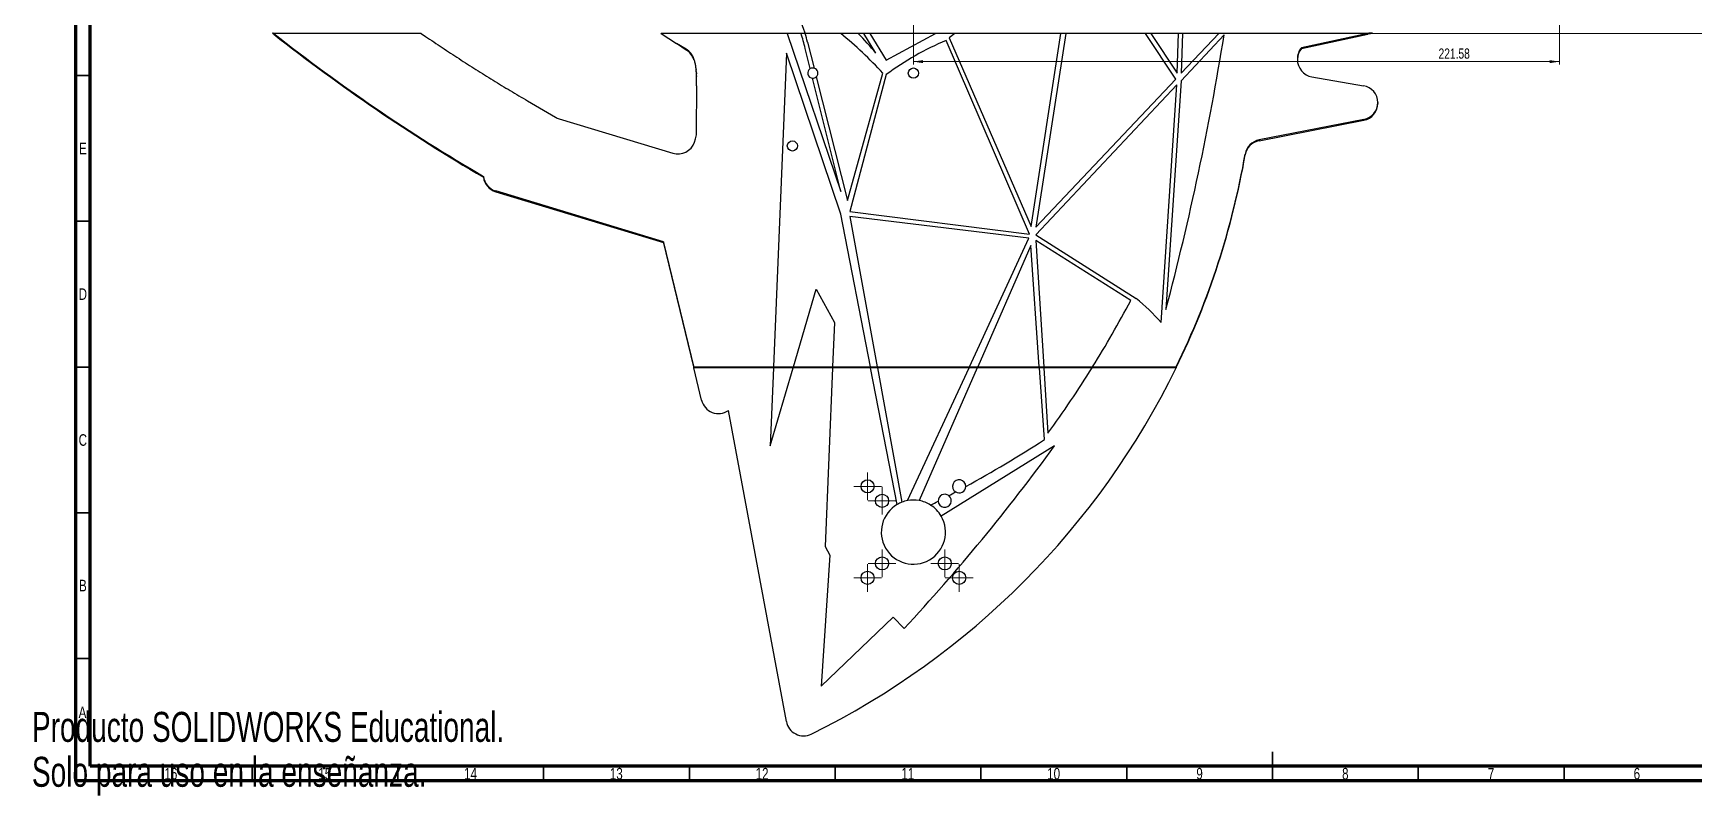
# Model space of a CAD drawing. Header units: millimetres. Extents: x 0 to 855, y 0 to 589.
# Drawn here: x 0 to 570, y 0 to 262 of the extents above; entities that cross this region are included whole.
import ezdxf

# ---------------------------------------------------------------- set-up
doc = ezdxf.new("R2010")
doc.units = ezdxf.units.MM
doc.styles.add('SLDTEXTSTYLE0', font='TXT', dxfattribs={"width": 0.75})
doc.styles.add('SLDTEXTSTYLE2', font='TXT', dxfattribs={"width": 0.7})
doc.dimstyles.new('SLDDIMSTYLE1', dxfattribs={"dimtxt": 3.5, "dimasz": 3.302, "dimexe": 0, "dimexo": 0.0625, "dimgap": 0.875, "dimtad": 1, "dimrnd": 1e-09, "dimzin": 12, "dimdsep": 46, "dimtxsty": 'SLDTEXTSTYLE0', "dimsah": 1, "dimcen": 0.09, "dimadec": 0, "dimazin": 3, "dimtfac": 1, "dimtofl": 0, "dimtmove": 0, "dimatfit": 3, "dimfxl": 1, "dimfrac": 2, "dimtolj": 1, "dimtzin": 12, "dimarcsym": 0})

# ---------------------------------------------------------------- blocks, each defined once
blk = doc.blocks.new('_D_1')
at = {"color": 7, "linetype": 'Continuous', "lineweight": 0}
for p, q in [((302.31, 294.85), (302.31, 250.79)), ((523.89, 294.85), (523.89, 250.79)), ((302.31, 251.79), (523.89, 251.79))]:
    blk.add_line(p, q, dxfattribs=at)
at = {"color": 7, "linetype": 'Continuous', "lineweight": 18}
for points in [[(302.31, 251.79), (305.62, 251.28), (305.62, 252.3)], [(523.89, 251.79), (520.59, 252.3), (520.59, 251.28)]]:
    blk.add_solid(points, dxfattribs=at)
at = {"color": 7, "linetype": 'Continuous', "lineweight": 18, "insert": (482.43, 256.3), "char_height": 3.5, "attachment_point": 1, "style": 'SLDTEXTSTYLE0'}
blk.add_mtext('221.58', dxfattribs=at)
blk = doc.blocks.new('_D_7')
at = {"color": 7, "linetype": 'Continuous', "lineweight": 0}
for p, q in [((358.46, 330.22), (599.56, 330.22)), ((598.56, 330.22), (598.56, 261.48)), ((355.56, 261.48), (599.56, 261.48))]:
    blk.add_line(p, q, dxfattribs=at)
at = {"color": 7, "linetype": 'Continuous', "lineweight": 18}
for points in [[(598.56, 330.22), (598.06, 326.92), (599.07, 326.92)], [(598.56, 261.48), (599.07, 264.78), (598.06, 264.78)]]:
    blk.add_solid(points, dxfattribs=at)
at = {"color": 7, "linetype": 'Continuous', "lineweight": 18, "insert": (594.05, 290.11), "char_height": 3.5, "attachment_point": 1, "rotation": 90, "style": 'SLDTEXTSTYLE0'}
blk.add_mtext('68.74', dxfattribs=at)
blk = doc.blocks.new('SW_CENTERMARKSYMBOL_6')
at = {"color": 0, "linetype": 'Continuous', "lineweight": 18}
for p, q in [((-2.5, 0), (-4.75, 0)), ((0, 0), (-2.5, 0)), ((0, 2.5), (0, 4.75)), ((0, 0), (0, 2.5)), ((0, 0), (0, -2.5)), ((0, 0), (2.5, 0)), ((2.5, 0), (4.75, 0)), ((0, -2.5), (0, -4.75))]:
    blk.add_line(p, q, dxfattribs=at)
blk = doc.blocks.new('SW_CENTERMARKSYMBOL_7')
at = {"color": 0, "linetype": 'Continuous', "lineweight": 18}
for p, q in [((-2.5, 0), (-4.75, 0)), ((0, 0), (-2.5, 0)), ((0, 2.5), (0, 4.75)), ((0, 0), (0, 2.5)), ((0, 0), (0, -2.5)), ((0, 0), (2.5, 0)), ((2.5, 0), (4.75, 0)), ((0, -2.5), (0, -4.75))]:
    blk.add_line(p, q, dxfattribs=at)
blk = doc.blocks.new('SW_CENTERMARKSYMBOL_8')
at = {"color": 0, "linetype": 'Continuous', "lineweight": 18}
for p, q in [((-2.5, 0), (-4.75, 0)), ((0, 0), (-2.5, 0)), ((0, 2.5), (0, 4.75)), ((0, 0), (0, 2.5)), ((0, 0), (0, -2.5)), ((0, 0), (2.5, 0)), ((2.5, 0), (4.75, 0)), ((0, -2.5), (0, -4.75))]:
    blk.add_line(p, q, dxfattribs=at)
blk = doc.blocks.new('SW_CENTERMARKSYMBOL_9')
at = {"color": 0, "linetype": 'Continuous', "lineweight": 18}
for p, q in [((-2.5, 0), (-4.75, 0)), ((0, 0), (-2.5, 0)), ((0, 2.5), (0, 4.75)), ((0, 0), (0, 2.5)), ((0, 0), (0, -2.5)), ((0, 0), (2.5, 0)), ((2.5, 0), (4.75, 0)), ((0, -2.5), (0, -4.75))]:
    blk.add_line(p, q, dxfattribs=at)
blk = doc.blocks.new('SW_CENTERMARKSYMBOL_10')
at = {"color": 0, "linetype": 'Continuous', "lineweight": 18}
for p, q in [((-2.5, 0), (-4.75, 0)), ((0, 0), (-2.5, 0)), ((0, 2.5), (0, 4.75)), ((0, 0), (0, 2.5)), ((0, 0), (0, -2.5)), ((0, 0), (2.5, 0)), ((2.5, 0), (4.75, 0)), ((0, -2.5), (0, -4.75))]:
    blk.add_line(p, q, dxfattribs=at)
blk = doc.blocks.new('SW_CENTERMARKSYMBOL_11')
at = {"color": 0, "linetype": 'Continuous', "lineweight": 18}
for p, q in [((-2.5, 0), (-4.75, 0)), ((0, 0), (-2.5, 0)), ((0, 2.5), (0, 4.75)), ((0, 0), (0, 2.5)), ((0, 0), (0, -2.5)), ((0, 0), (2.5, 0)), ((2.5, 0), (4.75, 0)), ((0, -2.5), (0, -4.75))]:
    blk.add_line(p, q, dxfattribs=at)

msp = doc.modelspace()

# ---------------------------------------------------------------- linework, layer by layer
at = {"color": 7, "linetype": 'Continuous', "lineweight": 70}
for p, q in [((15, 5), (15, 589)), ((20, 10), (20, 584)), ((831, 10), (20, 10)), ((836, 5), (15, 5))]:
    msp.add_line(p, q, dxfattribs=at)
at = {"color": 7, "linetype": 'Continuous', "lineweight": 25}
for p, q in [((133.48544, 261.48265), (82.92819, 261.48265)), ((82.92819, 261.48265), (82.92819, 261.20228)), ((133.48544, 261.48265), (134.97831, 260.461)), ((215.72322, 261.54339), (215.81418, 261.48265)), ((215.81418, 261.48265), (221.0156, 258.00909)), ((259.02906, 261.48265), (215.81418, 261.48265)), ((224.37058, 256.04897), (221.0156, 258.00909)), ((224.37058, 255.76861), (221.0156, 258.00909)), ((259.02906, 261.48265), (277.3862, 207.24937)), ((263.77896, 261.48265), (259.02906, 261.48265)), ((265.17487, 261.48265), (263.77896, 261.48265)), ((277.38634, 261.48265), (265.17487, 261.48265)), ((266.95954, 249.37962), (265.2402, 256.32684)), ((266.00176, 258.50871), (268.27021, 249.5421)), ((283.34572, 261.48265), (277.38634, 261.48265)), ((285.27614, 261.48265), (283.34572, 261.48265)), ((289.41806, 254.69302), (285.27614, 261.48265)), ((287.34646, 261.48265), (285.27614, 261.48265)), ((287.34646, 261.48265), (292.99212, 252.28695)), ((309.88863, 261.48265), (287.34646, 261.48265)), ((292.99212, 252.28695), (309.88863, 261.48265)), ((316.48194, 261.48265), (309.88863, 261.48265)), ((342.12741, 192.57661), (313.57742, 259.03813)), ((316.48194, 261.48265), (314.58222, 259.96755)), ((314.58222, 259.96755), (342.72103, 195.23977)), ((352.84197, 261.48265), (316.48194, 261.48265)), ((342.72103, 195.23977), (352.84197, 261.48265)), ((354.56346, 261.48265), (344.29743, 194.99636)), ((354.56346, 261.48265), (352.84197, 261.48265)), ((381.92767, 261.48265), (354.56346, 261.48265)), ((392.35129, 245.81077), (381.92767, 261.48265)), ((383.76991, 261.48265), (381.92767, 261.48265)), ((383.76991, 261.48265), (392.78296, 247.82882)), ((393.25701, 261.48265), (383.76991, 261.48265)), ((392.78296, 247.82882), (393.25701, 261.48265)), ((394.66355, 261.48265), (393.25701, 261.48265)), ((394.66355, 261.48265), (394.18951, 247.82882)), ((394.18951, 247.82882), (407.10143, 261.48265)), ((408.87569, 260.94901), (394.18951, 245.23677)), ((407.10143, 261.48265), (394.66355, 261.48265)), ((458.17515, 261.48265), (407.10143, 261.48265)), ((458.17515, 261.48265), (435.40013, 256.56635)), ((435.40013, 256.28599), (458.17515, 261.20228)), ((435.40013, 256.56635), (435.40013, 256.28599)), ((458.17515, 261.48265), (458.17515, 261.20228)), ((224.37058, 255.76861), (224.37058, 256.04897)), ((227.04505, 252.73037), (227.04505, 252.45)), ((258.78473, 254.69302), (254.30525, 147.07488)), ((277.3862, 199.45606), (258.78473, 254.69302)), ((434.04078, 252.62097), (434.04078, 252.3406)), ((227.95412, 247.90366), (227.84432, 249.13094)), ((227.84432, 249.13094), (227.84432, 248.85057)), ((227.95412, 247.6233), (227.84432, 248.85057)), ((227.98457, 246.93467), (227.95412, 247.90366)), ((227.95412, 247.90366), (227.95412, 247.6233)), ((227.98457, 246.6543), (227.95412, 247.6233)), ((228.00401, 240.27909), (227.98457, 246.93467)), ((227.98457, 246.93467), (227.98457, 246.6543)), ((228.00354, 240.16027), (227.98457, 246.6543)), ((277.3862, 207.24937), (267.77043, 246.10309)), ((269.01881, 246.58308), (279.76564, 204.10353)), ((279.76564, 204.10353), (291.83917, 247.82882)), ((292.99212, 247.32662), (280.56969, 200.30792)), ((344.29743, 194.99636), (392.35129, 245.81077)), ((394.18951, 245.23677), (388.93394, 166.75282)), ((439.01213, 246.56933), (456.69319, 243.49756)), ((227.96531, 230.9466), (228.00401, 240.27407)), ((228.00401, 240.27407), (228.00401, 240.27909)), ((228.00401, 240.27909), (228.00401, 240.27399)), ((392.62092, 243.85657), (344.29743, 192.29971)), ((387.26949, 162.28934), (392.62092, 243.85657)), ((169.9979, 238.31051), (179.52612, 232.73595)), ((461.66454, 237.7263), (461.66454, 237.44593)), ((180.81853, 232.17156), (219.79376, 220.36313)), ((227.92518, 227.15931), (227.96531, 230.9466)), ((456.82043, 231.97855), (420.88462, 224.93381)), ((420.88462, 224.65344), (456.82043, 231.69818)), ((456.82043, 231.97855), (456.82043, 231.69818)), ((227.22226, 224.1672), (227.60883, 225.30548)), ((420.88462, 224.93381), (420.88462, 224.65344)), ((416.12842, 220.07863), (416.12842, 219.79826)), ((154.83983, 212.42165), (154.83983, 212.14128)), ((216.65918, 189.96617), (159.05435, 207.41884)), ((159.05435, 207.41884), (159.05435, 207.13848)), ((159.05435, 207.13848), (216.65918, 189.6858)), ((287.59298, 147.07488), (277.3862, 199.45606)), ((280.56969, 200.30792), (342.12741, 192.57661)), ((341.95966, 191.18774), (280.56969, 198.60224)), ((280.56969, 198.60224), (289.89061, 147.07488)), ((226.98423, 147.07488), (216.65918, 189.96617)), ((216.65918, 189.96617), (216.65918, 189.6858)), ((216.65918, 189.6858), (226.98423, 146.79451)), ((321.55711, 147.07488), (341.95966, 191.18774)), ((342.57567, 188.72905), (324.3676, 147.07488)), ((345.50325, 147.07488), (342.57567, 188.72905)), ((344.29743, 192.29971), (378.67543, 170.47271)), ((376.83794, 169.77955), (344.29743, 190.37543)), ((344.29743, 190.37543), (347.03494, 147.07488)), ((261.16706, 147.07488), (269.01623, 173.72965)), ((269.01623, 173.72965), (275.25152, 162.28934)), ((275.25152, 162.28934), (274.61824, 147.07488)), ((226.98423, 147.07488), (254.30525, 147.07488)), ((226.98423, 147.07488), (226.98423, 146.79451)), ((254.29105, 146.73377), (226.99885, 146.73377)), ((229.67258, 135.62682), (226.99885, 146.73377)), ((253.17567, 119.93713), (261.06662, 146.73377)), ((254.29105, 146.73377), (253.17567, 119.93713)), ((261.06662, 146.73377), (254.29105, 146.73377)), ((254.30525, 147.07488), (261.16706, 147.07488)), ((274.60404, 146.73377), (261.06662, 146.73377)), ((261.16706, 147.07488), (274.61824, 147.07488)), ((274.60404, 146.73377), (272.05228, 85.42848)), ((287.65945, 146.73377), (274.60404, 146.73377)), ((274.61824, 147.07488), (287.59298, 147.07488)), ((287.59298, 147.07488), (289.89061, 147.07488)), ((289.95231, 146.73377), (287.65945, 146.73377)), ((296.79193, 99.8659), (287.65945, 146.73377)), ((289.89061, 147.07488), (321.55711, 147.07488)), ((321.39935, 146.73377), (289.95231, 146.73377)), ((289.95231, 146.73377), (298.29875, 100.59343)), ((300.32641, 101.17144), (321.39935, 146.73377)), ((324.2185, 146.73377), (304.30207, 101.17144)), ((324.2185, 146.73377), (321.39935, 146.73377)), ((321.55711, 147.07488), (324.3676, 147.07488)), ((345.52723, 146.73377), (324.2185, 146.73377)), ((324.3676, 147.07488), (345.50325, 147.07488)), ((345.50325, 147.07488), (347.03494, 147.07488)), ((347.05651, 146.73377), (345.52723, 146.73377)), ((347.26042, 122.0735), (345.52723, 146.73377)), ((347.03494, 147.07488), (363.80242, 147.07488)), ((363.59025, 146.73377), (347.05651, 146.73377)), ((347.05651, 146.73377), (348.47488, 124.2988)), ((392.44119, 146.73377), (363.59025, 146.73377)), ((363.80242, 147.07488), (392.47082, 147.07488)), ((392.47082, 147.07488), (392.47082, 146.79451)), ((258.74457, 25.35195), (238.85291, 132.05132)), ((350.74265, 119.93713), (311.83599, 95.86038)), ((273.6519, 82.49355), (270.7199, 37.54024)), ((272.05228, 85.42848), (273.6519, 82.49355)), ((270.7199, 37.54024), (295.39381, 61.1186)), ((295.39381, 61.1186), (299.1073, 57.23256))]:
    msp.add_line(p, q, dxfattribs=at)
at = {"color": 7, "linetype": 'Continuous', "lineweight": 35}
for p, q in [((20, 247), (15, 247)), ((20, 197), (15, 197)), ((20, 147), (15, 147)), ((20, 97), (15, 97)), ((20, 47), (15, 47)), ((425.5, 5), (425.5, 15)), ((75.5, 10), (75.5, 5)), ((125.5, 10), (125.5, 5)), ((175.5, 10), (175.5, 5)), ((225.5, 10), (225.5, 5)), ((275.5, 10), (275.5, 5)), ((325.5, 10), (325.5, 5)), ((375.5, 10), (375.5, 5)), ((425.5, 10), (425.5, 5)), ((475.5, 10), (475.5, 5)), ((525.5, 10), (525.5, 5))]:
    msp.add_line(p, q, dxfattribs=at)
at = {"color": 7, "linetype": 'Continuous', "lineweight": 25}
for centre, radius in [((302.31424, 247.85254), 1.75), ((260.81424, 222.85254), 1.75), ((286.61647, 106.05031), 2.25), ((291.56622, 101.10056), 2.25), ((291.56622, 79.60452), 2.25), ((313.06227, 79.60452), 2.25), ((286.61647, 74.65477), 2.25), ((318.01201, 74.65477), 2.25)]:
    msp.add_circle(centre, radius, dxfattribs=at)
for centre, radius, start, end in [((202.07653, 242.33637), 65.93922, 16.9348226, 28.4805958), ((472.05521, 754.61631), 628.17246, 231.72336999, 239.66988631), ((472.05521, 754.33595), 628.17246, 231.72336999, 239.66988631), ((187.72886, 237.14385), 79.84983, 13.9006098, 17.7465614), ((202.07653, 242.33637), 65.93922, 14.1972771, 16.8796599), ((184.12098, 148.28333), 146.67144, 42.7419148, 50.5147545), ((219.86958, 198.60224), 89.34856, 38.8861405, 44.7298673), ((349.62493, 171.73031), 94.45675, 112.434669, 126.8386371), ((-541.73083, 412.98758), 962.68815, 345.18029059, 350.91315931), ((440.03914, 252.76115), 6, 140.639271, 181.3387668), ((221.3544, 250.88124), 5.98354, 18.0010912, 59.7297605), ((221.3544, 250.60088), 5.98354, 18.0010912, 59.7297605), ((440.03914, 252.48078), 6, 178.6612332, 260.1442519), ((440.03914, 252.48078), 6, 140.639271, 178.6612332), ((267.81424, 247.85254), 1.75, 119.2356817, 268.5655379), ((267.81424, 247.85254), 1.75, 74.8970089, 119.2356817), ((267.81424, 247.85254), 1.75, 268.5655379, 313.4975452), ((267.81424, 247.85254), 1.75, 313.4975452, 74.8970089), ((455.66618, 237.58611), 6, 1.3387668, 80.1442519), ((173.03016, 243.49333), 6.00468, 239.4790679, 239.6698868), ((455.66618, 237.86648), 6, 281.0914258, 358.6612332), ((455.66618, 237.58611), 6, 281.0914258, 358.6612332), ((182.56112, 237.9239), 6.0105, 239.6719545, 253.1465244), ((221.54048, 226.10733), 6.0039, 253.0863481, 341.1468347), ((221.96431, 227.2226), 5.9612, 341.2402754, 359.3916299), ((422.03887, 219.04588), 6, 101.0914258, 170.0886045), ((422.03887, 218.76551), 6, 101.0914258, 170.0886045), ((146.01597, 267.27616), 274.20492, 334.0005215, 350.0886045), ((146.01597, 266.99579), 274.20492, 334.0005215, 350.0886045), ((160.79409, 213.16108), 6, 187.0790462, 253.1446367), ((160.79409, 212.88071), 6, 187.0790462, 253.1446367), ((43.66728, 345.96969), 376.88945, 328.1479805, 332.1288379), ((342.12741, 123.48614), 59.52727, 40.6816748, 52.1228008), ((146.01597, 266.99579), 274.20492, 296.2507062, 333.9863997), ((43.66728, 345.96969), 376.88945, 323.9735313, 328.0869114), ((235.50594, 137.03106), 6, 193.5350605, 303.905698), ((-201.80845, 522.33419), 683.54672, 317.12321077, 323.93590342), ((110.93731, 488.28658), 435.84474, 298.7031804, 302.8347945), ((318.01201, 106.05031), 2.25, 358.6846263, 238.2081962), ((313.06227, 101.10056), 2.25, 51.9659862, 183.1663527), ((313.06227, 101.10056), 2.25, 183.1663527, 51.9659862), ((110.93731, 488.28658), 435.84474, 297.8355356, 298.189642), ((318.01201, 106.05031), 2.25, 238.2081962, 358.6846263), ((302.31424, 90.35254), 11, 120.1342881, 30.0471509), ((302.31424, 90.35254), 11, 111.4103283, 120.1342881), ((302.31424, 90.35254), 11, 100.4112284, 111.4103283), ((302.31424, 90.35254), 11, 79.5887716, 100.4112284), ((302.31424, 90.35254), 11, 57.608836, 79.5887716), ((110.93731, 488.28658), 435.84474, 296.9115431, 297.2968032), ((302.31424, 90.35254), 11, 30.0471509, 57.608836), ((264.64294, 26.45157), 6, 190.5602612, 296.2507062)]:
    msp.add_arc(centre, radius, start, end, dxfattribs=at)
for points in [[(82.92819, 261.20228), (82.78423, 261.31572), (82.64027, 261.42955), (82.4963, 261.54339)], [(82.92819, 261.48265), (82.78423, 261.50285), (82.64027, 261.52312), (82.4963, 261.54339)], [(133.20457, 261.54339), (133.29819, 261.52312), (133.39182, 261.50285), (133.48544, 261.48265)], [(459.75534, 261.54339), (459.22861, 261.52312), (458.70188, 261.50285), (458.17515, 261.48265)], [(459.75534, 261.54339), (459.22861, 261.42955), (458.70188, 261.31572), (458.17515, 261.20228)], [(226.99885, 146.73377), (226.99397, 146.8476), (226.9891, 146.96143), (226.98423, 147.07488)], [(226.99885, 146.73377), (226.99397, 146.75404), (226.9891, 146.77431), (226.98423, 146.79451)], [(392.47082, 147.07488), (392.46094, 146.96143), (392.45106, 146.8476), (392.44119, 146.73377)], [(392.47082, 146.79451), (392.46094, 146.77431), (392.45106, 146.75404), (392.44119, 146.73377)]]:
    msp.add_open_spline(points, degree=3, dxfattribs=at)
for points, knots in [([(134.97831, 260.461), (136.88428, 259.17017), (140.69615, 256.58855), (146.47037, 252.80012), (152.28454, 249.07351), (158.14298, 245.41686), (164.03727, 241.82454), (168.0005, 239.48801), (169.98066, 238.32063)], [0, 0, 0, 0, 0.1666816158, 0.3333571687, 0.5000267188, 0.6666903292, 0.8333480664, 0.9997587069, 0.9997587069, 0.9997587069, 0.9997587069]), ([(227.84432, 249.13094), (227.78687, 249.53775), (227.67197, 250.35136), (227.40067, 251.55323), (227.17142, 252.34092), (227.04505, 252.73037)], [0, 0, 0, 0, 0.2000419563, 0.4000679043, 0.5993774514, 0.5993774514, 0.5993774514, 0.5993774514])]:
    msp.add_open_spline(points, degree=3, knots=knots, dxfattribs=at)

# ---------------------------------------------------------------- block references
at = {"color": 7, "linetype": 'Continuous', "lineweight": 0}
for name, p in [('SW_CENTERMARKSYMBOL_9', (286.61647, 106.05031)), ('SW_CENTERMARKSYMBOL_8', (291.56622, 101.10056)), ('SW_CENTERMARKSYMBOL_11', (291.56622, 79.60452)), ('SW_CENTERMARKSYMBOL_6', (313.06227, 79.60452)), ('SW_CENTERMARKSYMBOL_10', (286.61647, 74.65477)), ('SW_CENTERMARKSYMBOL_7', (318.01201, 74.65477))]:
    msp.add_blockref(name, p, dxfattribs=at)

# ---------------------------------------------------------------- texts
at = {"color": 7, "linetype": 'Continuous', "lineweight": 0, "char_height": 3.96875, "attachment_point": 2, "style": 'SLDTEXTSTYLE0'}
for s, insert in [('E', (17.50781, 223.9383)), ('D', (17.45269, 173.99706)), ('C', (17.45866, 123.9383)), ('B', (17.4706, 73.99706)), ('A', (17.33969, 30.49706)), ('16', (47.67007, 9.4383)), ('15', (100.42007, 9.4383)), ('14', (150.42007, 9.4383)), ('13', (200.42007, 9.4383)), ('12', (250.42007, 9.4383)), ('11', (300.42007, 9.4383)), ('10', (350.42007, 9.4383)), ('9', (400.46004, 9.4383)), ('8', (450.46004, 9.4383)), ('7', (500.46004, 9.4383)), ('6', (550.46004, 9.4383))]:
    msp.add_mtext(s, dxfattribs=dict(at, insert=insert))
at = {"color": 7, "linetype": 'Continuous', "char_height": 10.2762, "attachment_point": 1, "style": 'SLDTEXTSTYLE2'}
for s, insert in [('Producto SOLIDWORKS Educational.', (0, 28.66102)), ('Solo para uso en la enseñanza.', (0, 13.24672))]:
    msp.add_mtext(s, dxfattribs=dict(at, insert=insert))

# ---------------------------------------------------------------- dimensions: what is measured, and where the dimension line sits
at = {"color": 7, "linetype": 'Continuous', "lineweight": 18}
dim = msp.add_linear_dim(base=(598.56377, 261.48265), p1=(357.45747, 330.22244), p2=(354.56346, 261.48265), angle=90, dimstyle='SLDDIMSTYLE1', dxfattribs=at)
dim.commit()
dim.dimension.update_dxf_attribs({"geometry": '_D_7', "text_midpoint": (598.56377, 295.93212), "dimtype": 160})
dim = msp.add_linear_dim(base=(523.89424, 251.79039), p1=(302.31424, 295.85254), p2=(523.89424, 295.85254), dimstyle='SLDDIMSTYLE1', dxfattribs=at)
dim.commit()
dim.dimension.update_dxf_attribs({"geometry": '_D_1', "text_midpoint": (489.53682, 251.79039), "dimtype": 160})

doc.saveas('drawing.dxf')
